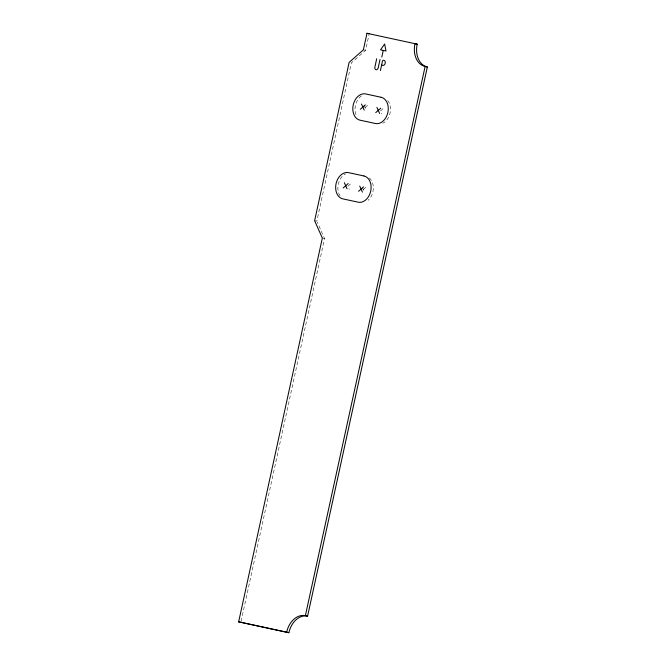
<?xml version="1.0" encoding="UTF-8"?>
<svg xmlns="http://www.w3.org/2000/svg" width="666" height="666" viewBox="0 0 666 666"><rect width="100%" height="100%" fill="white"/><g stroke="black" fill="none" stroke-linecap="round" stroke-linejoin="round"><path stroke-width="0.5" stroke-dasharray="3.33 2.5" d="M241.1 621.303L324.558 238.545L317.249 222.128M314.618 220.729L316.841 221.212L351.365 62.887L365.601 50.308L368.989 34.765M365.068 107.542L367.565 105.336M382.967 108.675L380.469 110.881L381.826 113.919M350.408 184.032L347.91 186.239L349.259 189.286M363.311 189.577L365.809 187.371M363.37 49.817L365.601 50.308M322.336 238.053L324.558 238.545M364.052 105.261L366.417 110.581M362.296 187.296L364.668 192.616M369.289 177.964A13.428 9.848 -77.6 0 1 368.098 200.324M340.043 195.796A13.428 9.848 -77.6 0 1 345.571 173.843M387.762 100.558A13.428 9.848 -77.6 0 1 382.808 123.277M355.944 114.627A13.428 9.848 -77.6 0 1 362.729 95.146"/><path stroke-width="1" d="M238.653 621.828L322.336 238.053L314.618 220.729L349.134 62.396L363.37 49.817L366.974 33.3L417.191 44.172A20.138 14.777 -77.6 0 0 427.347 66.975L307.6 616.15A20.138 14.777 -77.6 0 0 288.877 632.7L238.653 621.828L288.877 632.7M376.698 58.75L374.883 67.091A2.323 1.707 -77.6 0 0 376.049 69.722A2.323 1.707 -77.6 0 0 378.213 67.815L380.028 59.474M381.793 57.109L383.25 50.425L385.98 51.016L384.657 43.989L380.527 49.833L383.058 50.383M380.419 70.546L382.434 61.28A1.257 0.924 -77.6 0 1 383.608 60.248L383.891 60.306A2.589 1.898 -77.6 0 1 385.198 63.237A2.589 1.898 -77.6 0 1 382.792 65.368L381.793 65.151M286.646 632.209A20.138 14.777 -77.6 0 1 305.378 615.659L425.116 66.483A20.138 14.777 -77.6 0 1 414.968 43.681L417.191 44.172M360.339 109.266L365.334 104.845M375.749 112.596L380.744 108.183M343.181 187.962L348.176 183.55M358.591 191.292L363.586 186.88M366.974 33.3L369.205 33.791M425.116 66.483L427.347 66.975M305.378 615.659L307.6 616.15M376.889 107.351L379.595 113.428M361.488 104.013L364.194 110.098M359.732 186.047L362.437 192.124M344.33 182.709L347.036 188.794M381.102 97.269L365.701 93.939A13.428 9.848 -77.6 0 0 353.213 104.97A13.428 9.848 -77.6 0 0 359.981 120.171L375.383 123.501A13.428 9.848 -77.6 0 0 387.87 112.471A13.428 9.848 -77.6 0 0 381.102 97.269M363.944 175.966L348.543 172.636A13.428 9.848 -77.6 0 0 336.055 183.666A13.428 9.848 -77.6 0 0 342.824 198.868L358.225 202.198A13.428 9.848 -77.6 0 0 370.712 191.167A13.428 9.848 -77.6 0 0 363.944 175.966"/></g></svg>
